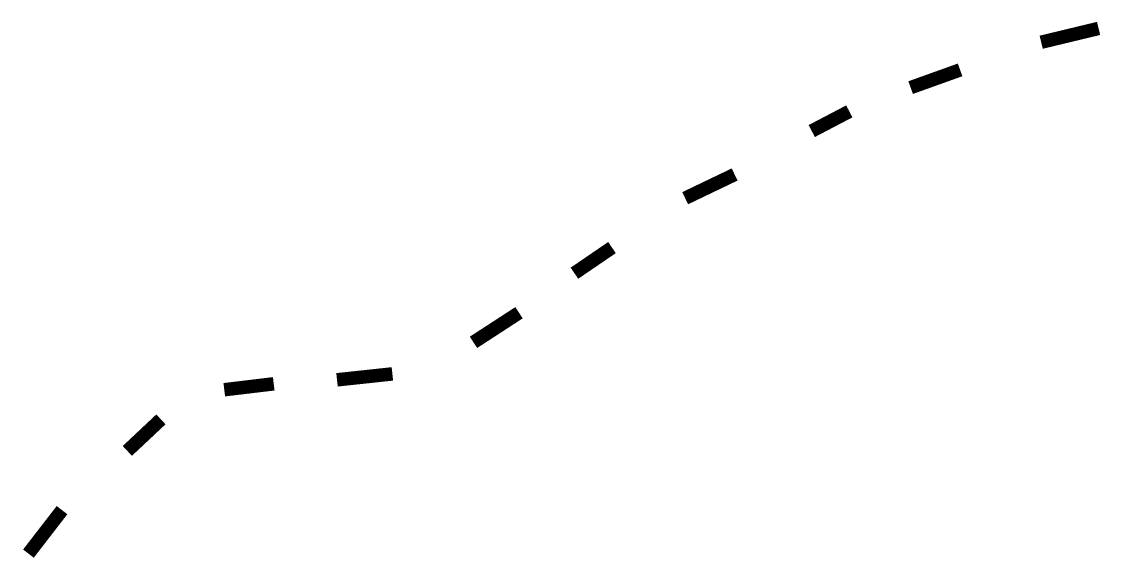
# Model space of a CAD drawing. Extents: x 0 to 16, y 0 to 8.
import ezdxf

# ---------------------------------------------------------------- set-up
doc = ezdxf.new("R2010")
doc.units = 0
doc.header["$MEASUREMENT"] = 0
doc.layers.get('0').update_dxf_attribs({"linetype": 'CONTINUOUS'})

msp = doc.modelspace()

# ---------------------------------------------------------------- linework, layer by layer
at = {"const_width": 0.2}
for points in [[(15.082, 7.657), (15.933, 7.862)], [(13.147, 6.984), (13.88, 7.247)], [(11.681, 6.34), (12.238, 6.632)], [(9.805, 5.344), (10.538, 5.696)], [(8.163, 4.232), (8.72, 4.612)], [(6.667, 3.207), (7.342, 3.646)], [(4.644, 2.651), (5.465, 2.739)], [(2.973, 2.504), (3.706, 2.592)], [(1.536, 1.597), (2.034, 2.065)], [(0.07, 0.074), (0.568, 0.719)]]:
    msp.add_lwpolyline(points, dxfattribs=at)

doc.saveas('drawing.dxf')
